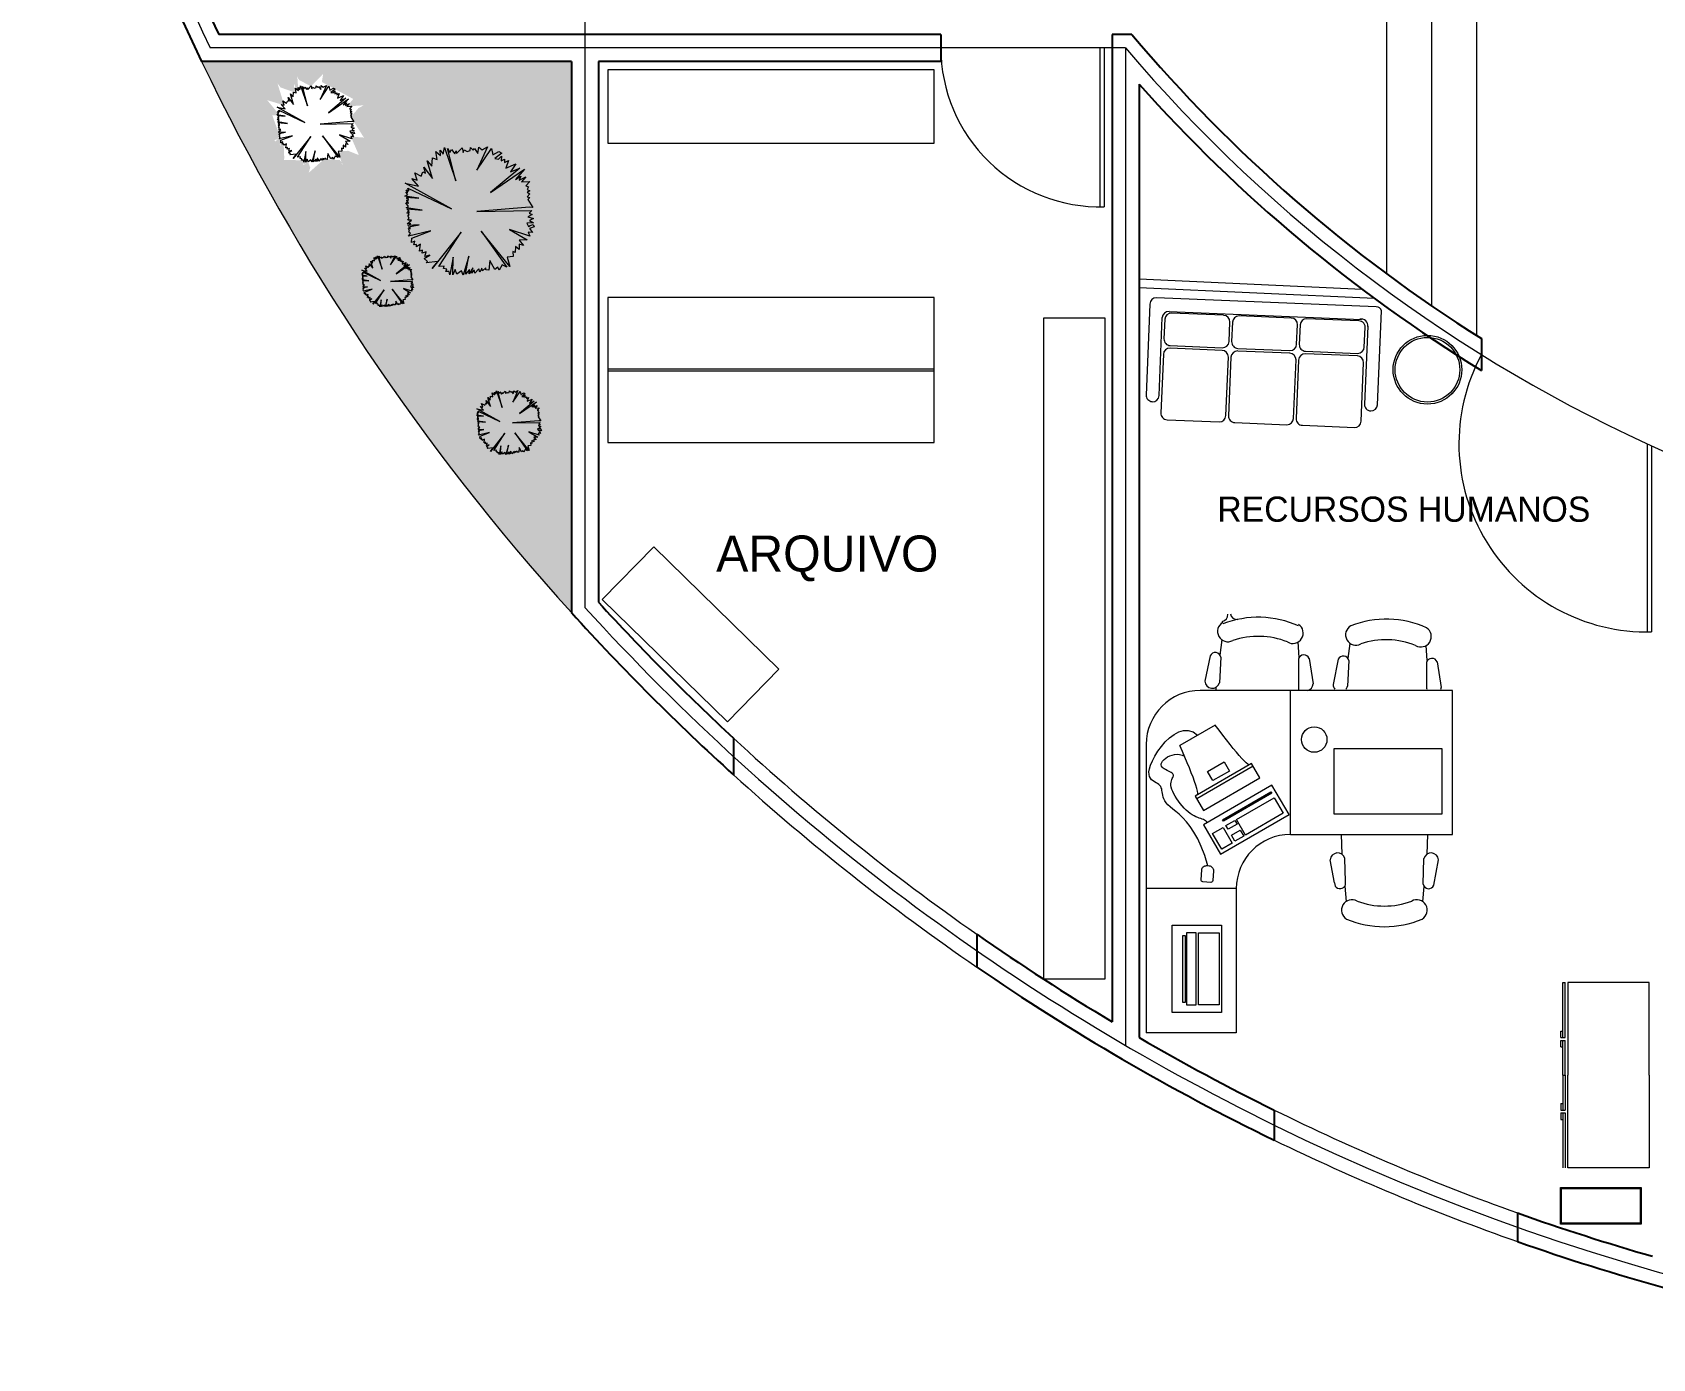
# Model space of a CAD drawing. Header units: millimetres. Extents: x 299 to 587, y 59 to 284.
# Drawn here: x 535.35 to 544.34, y 247.72 to 255.08 of the extents above; entities that cross this region are included whole.
import ezdxf

# ---------------------------------------------------------------- set-up
doc = ezdxf.new("R2010")
doc.units = ezdxf.units.MM
doc.linetypes.add('ACAD_ISO04W100', pattern=[30, 24, -3, 0, -3])
doc.layers.get('0').update_dxf_attribs({"lineweight": 5})
for name, color, linetype, lineweight in [('eje', 8, 'ACAD_ISO04W100', 13), ('escalones', 3, 'Continuous', 15), ('medio muro', 6, 'Continuous', 13), ('muebles', 2, 'Continuous', 13), ('muros', 1, 'Continuous', 25), ('ventanas y canceleria', 4, 'Continuous', 13)]:
    doc.layers.add(name, color=color, linetype=linetype, lineweight=lineweight)

msp = doc.modelspace()

# ---------------------------------------------------------------- hatches: boundary and pattern name
at = {"layer": 'escalones'}
h = msp.add_hatch(dxfattribs=at)
h.set_pattern_fill('AR-SAND', color=256, scale=0.001, angle=-90, style=0)
h.set_pattern_definition([(307.5, (291.323574, 832.354197), (0.0489413237, 0.0016000313), [0, -0.038608, 0, -0.04318, 0, -0.041275]), (277.5, (291.323574, 832.3542), (0.07168251, -0.044952328), [0, -0.020828, 0, -0.034798, 0, -0.013335]), (237.5, (291.323574, 832.38544), (0.0001437185, -0.079099237), [0, -0.0127, 0, -0.04572, 0, -0.05969]), (227.5, (291.323574, 832.38544), (0.022292932, -0.076355645), [0, -0.00635, 0, -0.029972, 0, -0.03429])])
h.paths.add_polyline_path([(538.3401, 254.9239), (536.2877, 254.9239, 0.07232), (538.3401, 251.8639)])
h.paths.add_polyline_path([(537.2401, 253.5796), (537.2395, 253.5787), (537.241, 253.5789)], flags=16)
h.paths.add_polyline_path([(536.9678, 254.3813), (536.8823, 254.306), (536.8906, 254.3338), (536.8754, 254.3748), (536.8697, 254.3749), (536.8604, 254.354), (536.8651, 254.3573), (536.8653, 254.3749), (536.857, 254.375), (536.852, 254.3481), (536.8572, 254.3518), (536.8531, 254.3751), (536.7447, 254.3765), (536.7462, 254.3865), (536.7443, 254.4461), (536.7377, 254.4644), (536.7211, 254.4608), (536.7269, 254.4558), (536.7283, 254.4905), (536.7264, 254.4957), (536.6907, 254.4872), (536.6994, 254.4796), (536.7211, 254.5104), (536.6796, 254.6253), (536.7004, 254.6237), (536.7149, 254.6324), (536.6518, 254.7085), (536.7462, 254.6802), (536.7089, 254.8018), (536.7261, 254.7792), (536.8101, 254.7495), (536.8125, 254.7501), (536.8043, 254.7993), (536.8015, 254.7925), (536.8005, 254.7815), (536.8244, 254.7621), (536.8186, 254.842), (536.8233, 254.8283), (536.8298, 254.8202), (536.8947, 254.7857), (536.9621, 254.8549), (536.955, 254.8096), (537.1292, 254.7153), (537.094, 254.6739), (537.1876, 254.6803), (537.158, 254.6643), (537.1153, 254.6153), (537.1883, 254.5011), (537.1157, 254.5064), (537.1604, 254.4039), (537.1007, 254.4279), (537.0687, 254.4253), (537.0495, 254.4125), (537.0687, 254.3467), (537.0691, 254.356), (537.0551, 254.3757)], flags=16)

# ---------------------------------------------------------------- linework, layer by layer
for p, q in [((538.4151, 259.0564), (538.4151, 251.8928)), ((541.4151, 254.9989), (536.335, 254.9989)), ((541.4151, 254.9989), (541.4151, 249.4615))]:
    msp.add_line(p, q)
for centre, radius, start, end in [((547.8367, 260.4518), 12.7288, 191.15972, 205.36527), ((541.2723, 254.9989), 0.8822, 180, 271.62393), ((547.8367, 260.4518), 8.4244, 220.33605, 246.03657), ((544.3095, 252.8013), 1.0444, 151.69474, 271.37166), ((547.8367, 260.4518), 12.7288, 222.25332, 243.91654), ((547.8367, 260.4518), 12.7288, 243.91654, 298.13997)]:
    msp.add_arc(centre, radius, start, end)
for p, q in [((542.8631, 258.939), (542.8631, 253.7454)), ((543.3631, 258.1088), (543.3631, 253.402)), ((543.1131, 256.6716), (543.1131, 253.567)), ((542.7291, 253.6582), (541.4901, 253.7143)), ((542.7975, 253.6074), (541.4901, 253.6665))]:
    msp.add_line(p, q, dxfattribs=at)
for points in [[(536.9456, 254.7133), (536.9944, 254.7857), (536.9987, 254.7641), (536.9987, 254.7641), (537.0187, 254.7751), (537.0283, 254.7699), (537.0052, 254.752), (537.017, 254.7493), (537.0269, 254.7598), (537.0264, 254.7439), (537.0374, 254.7499), (537.0373, 254.7381), (537.0504, 254.7452), (537.042, 254.7199), (537.0752, 254.7338), (537.0567, 254.707), (537.0881, 254.7195), (536.9909, 254.6391), (537.1034, 254.7167), (537.0738, 254.6825), (537.0913, 254.6933), (537.0856, 254.6798), (537.1083, 254.6907), (537.094, 254.6739), (537.1215, 254.6758), (537.1077, 254.6606), (537.117, 254.6578), (537.1127, 254.6489), (537.1215, 254.6446), (537.1125, 254.6397), (537.1218, 254.6344), (537.113, 254.6244), (537.1217, 254.6226), (537.1153, 254.6153), (537.132, 254.5892), (537.1202, 254.5894), (536.9449, 254.5753), (537.1287, 254.5784), (537.1193, 254.5694), (537.1291, 254.5656), (537.1151, 254.558), (537.1336, 254.5524), (537.1206, 254.5454), (537.1336, 254.5381), (537.1111, 254.5364), (537.1171, 254.5253), (537.1231, 254.5286), (537.1327, 254.5325), (537.1361, 254.5239), (537.1209, 254.5183), (537.1305, 254.5053), (537.1157, 254.5064), (537.1212, 254.4938), (537.0536, 254.5157), (537.1124, 254.4812), (537.0859, 254.4799), (537.1007, 254.4619), (537.0863, 254.4671), (537.0858, 254.4487), (537.0737, 254.4591), (537.0729, 254.4391), (537.0646, 254.4424), (537.0661, 254.4251), (537.0463, 254.4235), (537.0554, 254.392), (536.9592, 254.5103), (537.0448, 254.3902), (537.0292, 254.3974), (537.019, 254.3802), (537.0151, 254.3898), (537.0046, 254.3828), (536.9889, 254.412), (536.9853, 254.3802), (536.9746, 254.3809), (536.9749, 254.3875), (536.9634, 254.3774), (536.9621, 254.3871), (536.9554, 254.3731), (536.952, 254.3843), (536.9386, 254.3705), (536.9357, 254.3807), (536.9274, 254.3697), (536.9319, 254.3877), (536.9193, 254.3679), (536.9209, 254.3818), (536.9071, 254.3665), (536.9184, 254.4272), (536.8995, 254.3637), (536.8944, 254.3779), (536.8784, 254.3667), (536.8728, 254.3818), (536.8652, 254.3647), (536.8659, 254.4235), (536.855, 254.3644), (536.8531, 254.3751), (536.8414, 254.3752), (536.8447, 254.3835), (536.8344, 254.3858), (536.8367, 254.3935), (536.819, 254.3919), (536.8931, 254.5065), (536.7966, 254.3858), (536.815, 254.4087), (536.7768, 254.4045), (536.7806, 254.4092), (536.77, 254.4184), (536.789, 254.4299), (536.7718, 254.4254), (536.7761, 254.441), (536.763, 254.4366), (536.7642, 254.4463), (536.7546, 254.4433), (536.7581, 254.4665), (536.7439, 254.4583), (536.7436, 254.4656), (536.7355, 254.4639), (536.7383, 254.4766), (536.7275, 254.4718), (536.7281, 254.4865), (536.7915, 254.5111), (536.7174, 254.4935), (536.7238, 254.5023), (536.7186, 254.507), (536.7211, 254.5104), (536.7178, 254.5194), (536.7243, 254.5191), (536.7175, 254.524), (536.7533, 254.5305), (536.7148, 254.5289), (536.7249, 254.5359), (536.7136, 254.5341), (536.7273, 254.5463), (536.7153, 254.5468), (536.7201, 254.5536), (536.715, 254.561), (536.7198, 254.5631), (536.716, 254.5642), (536.7201, 254.5675), (536.7124, 254.5708), (536.7214, 254.573), (536.714, 254.5748), (536.7202, 254.5761), (536.7133, 254.584), (536.7635, 254.5797), (536.7102, 254.5877), (536.7176, 254.5917), (536.7082, 254.6042), (536.7187, 254.6035), (536.7113, 254.6064), (536.7169, 254.6089), (536.7109, 254.6121), (536.7181, 254.6155), (536.7107, 254.6184), (536.7178, 254.6201), (536.7104, 254.623), (536.752, 254.6199), (536.7052, 254.6266), (536.7149, 254.6324), (536.7088, 254.6397), (536.7157, 254.6397), (536.7094, 254.6475), (536.7191, 254.6442), (536.7159, 254.6532), (536.8607, 254.5846), (536.706, 254.6699), (536.7514, 254.6601), (536.7292, 254.6853), (536.7462, 254.6802), (536.7387, 254.7047), (536.7593, 254.693), (536.7656, 254.7078), (536.7736, 254.7035), (536.7685, 254.7237), (536.7978, 254.6851), (536.7802, 254.7443), (536.7954, 254.7267), (536.7979, 254.7538), (536.8127, 254.7486), (536.8084, 254.7751), (536.8244, 254.7621), (536.8231, 254.7794), (536.8331, 254.7659), (536.837, 254.7887), (536.8757, 254.6771), (536.847, 254.7851), (536.8549, 254.7722), (536.8606, 254.7816), (536.8717, 254.7678), (536.8764, 254.7775), (536.8777, 254.7683), (536.8963, 254.7874), (536.8992, 254.7718), (536.9032, 254.7812), (536.9133, 254.7758), (536.9228, 254.7782), (536.9235, 254.7885), (536.933, 254.7793), (536.9371, 254.7851), (536.9486, 254.7687), (536.9519, 254.7894), (536.9628, 254.7809), (536.9804, 254.7903)], [(537.8159, 254.3205), (537.8972, 254.4411), (537.9043, 254.4051), (537.9043, 254.4051), (537.9378, 254.4234), (537.9537, 254.4148), (537.9152, 254.3849), (537.9349, 254.3804), (537.9514, 254.398), (537.9505, 254.3715), (537.9689, 254.3815), (537.9687, 254.3619), (537.9905, 254.3736), (537.9765, 254.3314), (538.0318, 254.3546), (538.001, 254.31), (538.0534, 254.3307), (537.8913, 254.1967), (538.0788, 254.3261), (538.0295, 254.2691), (538.0588, 254.2871), (538.0493, 254.2646), (538.087, 254.2828), (538.0632, 254.2548), (538.1091, 254.258), (538.0861, 254.2325), (538.1015, 254.2279), (538.0943, 254.2132), (538.109, 254.206), (538.094, 254.1978), (538.1096, 254.189), (538.0948, 254.1723), (538.1094, 254.1693), (538.0987, 254.1571), (538.1264, 254.1136), (538.1069, 254.1139), (537.8147, 254.0904), (538.1211, 254.0956), (538.1054, 254.0806), (538.1217, 254.0743), (538.0983, 254.0616), (538.1292, 254.0524), (538.1075, 254.0406), (538.1292, 254.0285), (538.0918, 254.0256), (538.1017, 254.0072), (538.1118, 254.0126), (538.1277, 254.0191), (538.1333, 254.0048), (538.1081, 253.9955), (538.1241, 253.9738), (538.0993, 253.9756), (538.1085, 253.9546), (537.9958, 253.9912), (538.0938, 253.9337), (538.0496, 253.9315), (538.0744, 253.9015), (538.0503, 253.9102), (538.0496, 253.8795), (538.0294, 253.8967), (538.0279, 253.8635), (538.0141, 253.869), (538.0168, 253.8401), (537.9836, 253.8374), (537.9989, 253.785), (537.8385, 253.9821), (537.9811, 253.7819), (537.9552, 253.7939), (537.9382, 253.7653), (537.9318, 253.7813), (537.9143, 253.7696), (537.888, 253.8183), (537.882, 253.7652), (537.8641, 253.7664), (537.8646, 253.7775), (537.8456, 253.7607), (537.8433, 253.7768), (537.8322, 253.7535), (537.8265, 253.772), (537.8042, 253.7492), (537.7994, 253.7661), (537.7855, 253.7478), (537.7931, 253.7778), (537.772, 253.7448), (537.7747, 253.7679), (537.7516, 253.7425), (537.7705, 253.8436), (537.739, 253.7378), (537.7306, 253.7614), (537.7039, 253.7427), (537.6946, 253.768), (537.6819, 253.7395), (537.683, 253.8375), (537.6649, 253.739), (537.6617, 253.7568), (537.6422, 253.757), (537.6477, 253.7708), (537.6305, 253.7745), (537.6344, 253.7874), (537.6049, 253.7847), (537.7284, 253.9758), (537.5676, 253.7746), (537.5982, 253.8128), (537.5345, 253.8057), (537.5409, 253.8137), (537.5232, 253.829), (537.5549, 253.8481), (537.5261, 253.8406), (537.5333, 253.8666), (537.5116, 253.8593), (537.5135, 253.8755), (537.4976, 253.8704), (537.5033, 253.9091), (537.4797, 253.8954), (537.4793, 253.9076), (537.4657, 253.9048), (537.4703, 253.9259), (537.4524, 253.918), (537.4534, 253.9425), (537.559, 253.9835), (537.4355, 253.9542), (537.4462, 253.9689), (537.4376, 253.9766), (537.4416, 253.9824), (537.4363, 253.9972), (537.4471, 253.9969), (537.4357, 254.0049), (537.4954, 254.0158), (537.4312, 254.0132), (537.448, 254.0249), (537.4292, 254.0218), (537.4519, 254.0421), (537.432, 254.0429), (537.44, 254.0543), (537.4316, 254.0667), (537.4395, 254.0701), (537.4332, 254.072), (537.44, 254.0774), (537.4272, 254.083), (537.4422, 254.0866), (537.4298, 254.0897), (537.4402, 254.0918), (537.4286, 254.105), (537.5124, 254.0978), (537.4236, 254.1112), (537.4359, 254.1178), (537.4202, 254.1387), (537.4377, 254.1375), (537.4254, 254.1423), (537.4347, 254.1465), (537.4247, 254.1518), (537.4368, 254.1574), (537.4244, 254.1622), (537.4362, 254.1651), (537.4238, 254.1699), (537.4931, 254.1647), (537.4152, 254.176), (537.4313, 254.1855), (537.4211, 254.1978), (537.4327, 254.1978), (537.4221, 254.2108), (537.4384, 254.2053), (537.433, 254.2202), (537.6743, 254.106), (537.4166, 254.2482), (537.4921, 254.2317), (537.4552, 254.2738), (537.4836, 254.2652), (537.471, 254.3062), (537.5054, 254.2866), (537.5159, 254.3113), (537.5292, 254.3042), (537.5207, 254.3377), (537.5696, 254.2735), (537.5402, 254.3721), (537.5655, 254.3428), (537.5697, 254.388), (537.5944, 254.3793), (537.5871, 254.4234), (537.6138, 254.4018), (537.6117, 254.4307), (537.6284, 254.4081), (537.6349, 254.4462), (537.6993, 254.2601), (537.6516, 254.4402), (537.6647, 254.4187), (537.6742, 254.4344), (537.6927, 254.4113), (537.7005, 254.4275), (537.7027, 254.4122), (537.7336, 254.4439), (537.7386, 254.418), (537.7452, 254.4336), (537.762, 254.4246), (537.7778, 254.4287), (537.7791, 254.4459), (537.7949, 254.4304), (537.8017, 254.4401), (537.8209, 254.4129), (537.8263, 254.4473), (537.8445, 254.4331), (537.8738, 254.4488)], [(537.3364, 253.7942), (537.369, 253.8424), (537.3718, 253.828), (537.3718, 253.828), (537.3852, 253.8354), (537.3915, 253.8319), (537.3761, 253.82), (537.384, 253.8182), (537.3906, 253.8252), (537.3903, 253.8146), (537.3976, 253.8186), (537.3976, 253.8108), (537.4063, 253.8154), (537.4007, 253.7986), (537.4228, 253.8078), (537.4105, 253.79), (537.4315, 253.7983), (537.3666, 253.7447), (537.4416, 253.7964), (537.4219, 253.7737), (537.4336, 253.7808), (537.4298, 253.7719), (537.4449, 253.7791), (537.4354, 253.7679), (537.4537, 253.7692), (537.4445, 253.759), (537.4507, 253.7572), (537.4478, 253.7513), (537.4537, 253.7484), (537.4477, 253.7451), (537.4539, 253.7416), (537.448, 253.7349), (537.4538, 253.7337), (537.4495, 253.7288), (537.4607, 253.7115), (537.4528, 253.7116), (537.3359, 253.7022), (537.4585, 253.7042), (537.4522, 253.6982), (537.4588, 253.6957), (537.4494, 253.6907), (537.4618, 253.6869), (537.4531, 253.6822), (537.4617, 253.6774), (537.4468, 253.6763), (537.4508, 253.6689), (537.4548, 253.671), (537.4612, 253.6736), (537.4634, 253.6679), (537.4533, 253.6642), (537.4597, 253.6555), (537.4498, 253.6562), (537.4535, 253.6478), (537.4084, 253.6625), (537.4476, 253.6395), (537.4299, 253.6386), (537.4398, 253.6266), (537.4302, 253.6301), (537.4299, 253.6178), (537.4219, 253.6247), (537.4213, 253.6114), (537.4157, 253.6136), (537.4168, 253.602), (537.4035, 253.601), (537.4096, 253.58), (537.3455, 253.6588), (537.4025, 253.5788), (537.3922, 253.5836), (537.3854, 253.5721), (537.3828, 253.5785), (537.3758, 253.5739), (537.3653, 253.5933), (537.3629, 253.5721), (537.3557, 253.5726), (537.3559, 253.577), (537.3483, 253.5703), (537.3474, 253.5767), (537.3429, 253.5674), (537.3407, 253.5748), (537.3318, 253.5657), (537.3298, 253.5724), (537.3243, 253.5651), (537.3273, 253.5771), (537.3189, 253.5639), (537.3199, 253.5732), (537.3107, 253.563), (537.3183, 253.6034), (537.3057, 253.5611), (537.3023, 253.5706), (537.2916, 253.5631), (537.2879, 253.5732), (537.2828, 253.5618), (537.2833, 253.601), (537.276, 253.5616), (537.2748, 253.5687), (537.2669, 253.5688), (537.2691, 253.5743), (537.2623, 253.5758), (537.2638, 253.581), (537.252, 253.5799), (537.3014, 253.6563), (537.2371, 253.5758), (537.2494, 253.5911), (537.2239, 253.5883), (537.2264, 253.5915), (537.2194, 253.5976), (537.232, 253.6052), (537.2205, 253.6022), (537.2234, 253.6127), (537.2147, 253.6097), (537.2155, 253.6162), (537.2091, 253.6142), (537.2114, 253.6296), (537.2019, 253.6242), (537.2018, 253.6291), (537.1964, 253.6279), (537.1982, 253.6364), (537.191, 253.6332), (537.1914, 253.643), (537.2337, 253.6594), (537.1843, 253.6477), (537.1886, 253.6535), (537.1851, 253.6567), (537.1867, 253.6589), (537.1846, 253.6649), (537.1889, 253.6647), (537.1843, 253.668), (537.2082, 253.6723), (537.1826, 253.6713), (537.1893, 253.6759), (537.1817, 253.6747), (537.1909, 253.6828), (537.1829, 253.6832), (537.1861, 253.6877), (537.1827, 253.6927), (537.1859, 253.694), (537.1833, 253.6948), (537.1861, 253.697), (537.181, 253.6992), (537.1869, 253.7006), (537.182, 253.7019), (537.1862, 253.7027), (537.1815, 253.708), (537.215, 253.7051), (537.1795, 253.7105), (537.1844, 253.7131), (537.1782, 253.7215), (537.1852, 253.721), (537.1802, 253.7229), (537.1839, 253.7246), (537.18, 253.7267), (537.1848, 253.729), (537.1798, 253.7309), (537.1845, 253.732), (537.1796, 253.734), (537.2073, 253.7319), (537.1762, 253.7364), (537.1826, 253.7402), (537.1785, 253.7451), (537.1831, 253.7451), (537.1789, 253.7503), (537.1854, 253.7481), (537.1833, 253.7541), (537.2798, 253.7084), (537.1767, 253.7653), (537.2069, 253.7587), (537.1921, 253.7755), (537.2035, 253.7721), (537.1985, 253.7885), (537.2122, 253.7806), (537.2164, 253.7905), (537.2218, 253.7877), (537.2183, 253.8011), (537.2379, 253.7754), (537.2262, 253.8148), (537.2363, 253.8031), (537.238, 253.8212), (537.2479, 253.8177), (537.2449, 253.8354), (537.2556, 253.8267), (537.2548, 253.8383), (537.2614, 253.8292), (537.264, 253.8445), (537.2898, 253.77), (537.2707, 253.8421), (537.276, 253.8335), (537.2798, 253.8397), (537.2872, 253.8305), (537.2903, 253.837), (537.2912, 253.8309), (537.3035, 253.8436), (537.3055, 253.8332), (537.3082, 253.8394), (537.3149, 253.8359), (537.3212, 253.8375), (537.3217, 253.8444), (537.328, 253.8382), (537.3308, 253.842), (537.3384, 253.8311), (537.3406, 253.8449), (537.3479, 253.8392), (537.3596, 253.8455)], [(538.0142, 253.0321), (538.0549, 253.0924), (538.0585, 253.0744), (538.0585, 253.0744), (538.0752, 253.0835), (538.0831, 253.0792), (538.0639, 253.0643), (538.0737, 253.062), (538.082, 253.0708), (538.0816, 253.0576), (538.0908, 253.0626), (538.0906, 253.0528), (538.1015, 253.0586), (538.0945, 253.0375), (538.1222, 253.0491), (538.1068, 253.0268), (538.133, 253.0372), (538.052, 252.9702), (538.1457, 253.0349), (538.1211, 253.0064), (538.1357, 253.0154), (538.1309, 253.0041), (538.1498, 253.0133), (538.1379, 252.9993), (538.1609, 253.0008), (538.1493, 252.9881), (538.1571, 252.9858), (538.1535, 252.9784), (538.1608, 252.9748), (538.1533, 252.9708), (538.1611, 252.9663), (538.1537, 252.958), (538.161, 252.9565), (538.1556, 252.9504), (538.1695, 252.9286), (538.1597, 252.9288), (538.0136, 252.917), (538.1668, 252.9196), (538.159, 252.9121), (538.1672, 252.909), (538.1555, 252.9026), (538.1709, 252.898), (538.16, 252.8921), (538.1709, 252.8861), (538.1522, 252.8846), (538.1572, 252.8754), (538.1622, 252.8781), (538.1702, 252.8814), (538.173, 252.8742), (538.1603, 252.8696), (538.1683, 252.8587), (538.156, 252.8596), (538.1606, 252.8491), (538.1042, 252.8674), (538.1532, 252.8387), (538.1311, 252.8376), (538.1435, 252.8226), (538.1315, 252.8269), (538.1311, 252.8116), (538.121, 252.8202), (538.1203, 252.8036), (538.1134, 252.8063), (538.1147, 252.7919), (538.0981, 252.7905), (538.1058, 252.7643), (538.0256, 252.8629), (538.0969, 252.7628), (538.0839, 252.7688), (538.0754, 252.7545), (538.0722, 252.7625), (538.0634, 252.7566), (538.0503, 252.781), (538.0473, 252.7544), (538.0384, 252.755), (538.0386, 252.7606), (538.0291, 252.7522), (538.028, 252.7602), (538.0224, 252.7486), (538.0195, 252.7579), (538.0084, 252.7464), (538.006, 252.7549), (537.9991, 252.7457), (538.0028, 252.7607), (537.9923, 252.7442), (537.9936, 252.7558), (537.9821, 252.7431), (537.9916, 252.7936), (537.9758, 252.7407), (537.9716, 252.7525), (537.9583, 252.7432), (537.9536, 252.7558), (537.9472, 252.7416), (537.9478, 252.7906), (537.9387, 252.7413), (537.9372, 252.7502), (537.9274, 252.7503), (537.9301, 252.7572), (537.9216, 252.7591), (537.9235, 252.7655), (537.9088, 252.7642), (537.9705, 252.8597), (537.8901, 252.7591), (537.9054, 252.7783), (537.8735, 252.7747), (537.8768, 252.7787), (537.8679, 252.7863), (537.8838, 252.7959), (537.8694, 252.7921), (537.873, 252.8052), (537.8621, 252.8015), (537.8631, 252.8096), (537.8551, 252.8071), (537.858, 252.8264), (537.8461, 252.8195), (537.8459, 252.8256), (537.8392, 252.8242), (537.8415, 252.8348), (537.8325, 252.8308), (537.833, 252.8431), (537.8858, 252.8636), (537.8241, 252.8489), (537.8294, 252.8563), (537.8251, 252.8601), (537.8271, 252.863), (537.8244, 252.8704), (537.8299, 252.8703), (537.8241, 252.8743), (537.854, 252.8797), (537.8219, 252.8784), (537.8303, 252.8843), (537.8209, 252.8827), (537.8323, 252.8929), (537.8223, 252.8933), (537.8263, 252.899), (537.8221, 252.9052), (537.8261, 252.9069), (537.8229, 252.9078), (537.8263, 252.9105), (537.8199, 252.9133), (537.8274, 252.9151), (537.8212, 252.9167), (537.8264, 252.9177), (537.8206, 252.9243), (537.8625, 252.9207), (537.8181, 252.9274), (537.8243, 252.9308), (537.8164, 252.9412), (537.8252, 252.9406), (537.819, 252.943), (537.8236, 252.9451), (537.8187, 252.9477), (537.8247, 252.9505), (537.8185, 252.953), (537.8244, 252.9544), (537.8182, 252.9568), (537.8529, 252.9542), (537.8139, 252.9598), (537.822, 252.9646), (537.8169, 252.9707), (537.8226, 252.9707), (537.8174, 252.9772), (537.8255, 252.9745), (537.8228, 252.9819), (537.9435, 252.9248), (537.8146, 252.9959), (537.8524, 252.9877), (537.8339, 253.0087), (537.8481, 253.0045), (537.8418, 253.0249), (537.859, 253.0151), (537.8642, 253.0275), (537.8709, 253.0239), (537.8666, 253.0407), (537.8911, 253.0086), (537.8764, 253.0579), (537.8891, 253.0432), (537.8912, 253.0658), (537.9035, 253.0615), (537.8999, 253.0835), (537.9132, 253.0727), (537.9122, 253.0872), (537.9205, 253.0759), (537.9237, 253.0949), (537.9559, 253.0019), (537.9321, 253.0919), (537.9387, 253.0812), (537.9434, 253.089), (537.9527, 253.0775), (537.9565, 253.0856), (537.9577, 253.0779), (537.9731, 253.0938), (537.9756, 253.0808), (537.9789, 253.0886), (537.9873, 253.0842), (537.9952, 253.0862), (537.9958, 253.0948), (538.0038, 253.087), (538.0072, 253.0919), (538.0168, 253.0783), (538.0195, 253.0955), (538.0285, 253.0884), (538.0432, 253.0962)]]:
    msp.add_lwpolyline(points, close=True, dxfattribs=at)
at = {"layer": 'medio muro'}
msp.add_arc((547.8367, 260.4518), 12.8038, 205.57777, 222.12347, dxfattribs=at)
at = {"layer": 'muebles', "linetype": 'ByBlock'}
for p, q in [((541.5497, 253.577), (541.5287, 253.0717)), ((542.8067, 253.5609), (541.5873, 253.6116)), ((541.6009, 253.0687), (541.6189, 253.5018)), ((541.633, 253.4923), (541.6285, 253.384)), ((541.6565, 253.5364), (542.7249, 253.492)), ((541.9593, 253.5149), (541.6706, 253.5269)), ((541.9894, 253.369), (541.9939, 253.4773)), ((542.0083, 253.4767), (542.0038, 253.3684)), ((542.3347, 253.4992), (542.0459, 253.5113)), ((542.7101, 253.4836), (542.4213, 253.4956)), ((542.8136, 253.0183), (542.8353, 253.5385)), ((542.3648, 253.3534), (542.3693, 253.4617)), ((542.3837, 253.4611), (542.3792, 253.3528)), ((542.7401, 253.3378), (542.7447, 253.446)), ((542.7595, 253.4544), (542.7414, 253.0213)), ((541.6249, 253.2974), (541.6113, 252.9725)), ((541.9512, 253.32), (541.6625, 253.332)), ((541.6631, 253.3464), (541.9518, 253.3344)), ((542.3266, 253.3043), (542.0378, 253.3163)), ((542.0384, 253.3308), (542.3272, 253.3188)), ((542.702, 253.2887), (542.4132, 253.3007)), ((542.4138, 253.3152), (542.7026, 253.3032)), ((541.9723, 252.9575), (541.9858, 253.2824)), ((542.0002, 253.2818), (541.9867, 252.9569)), ((542.3477, 252.9419), (542.3612, 253.2667)), ((542.3756, 253.2661), (542.3621, 252.9413)), ((542.723, 252.9263), (542.7365, 253.2511)), ((541.5633, 253.0356), (541.5633, 253.0356)), ((541.6459, 252.9349), (541.9347, 252.9229)), ((542.776, 252.9837), (542.776, 252.9837)), ((542.0213, 252.9193), (542.3101, 252.9073)), ((542.3967, 252.9037), (542.6854, 252.8917)), ((538.7964, 252.2288), (538.5113, 251.9373)), ((539.4909, 251.5495), (538.7964, 252.2288)), ((538.5113, 251.9373), (539.2058, 251.258)), ((541.9405, 251.6271), (541.9509, 251.7124)), ((542.3793, 251.6153), (542.3735, 251.701)), ((542.6513, 251.6096), (542.6615, 251.6933)), ((543.0898, 251.5978), (543.0841, 251.6819)), ((541.8854, 251.624), (541.8559, 251.4839)), ((541.9442, 251.6173), (541.9362, 251.4744)), ((542.3751, 251.6057), (542.3755, 251.4322)), ((542.4341, 251.6092), (542.456, 251.4678)), ((542.596, 251.6049), (542.5665, 251.4648)), ((542.6548, 251.5982), (542.6468, 251.4553)), ((543.0857, 251.5866), (543.086, 251.4435)), ((543.1447, 251.5901), (543.1667, 251.4487)), ((539.2058, 251.258), (539.4909, 251.5495)), ((543.229, 251.4322), (541.8298, 251.4322)), ((541.9177, 251.4322), (541.9184, 251.4469)), ((542.3298, 250.6322), (542.3298, 251.4322)), ((543.229, 250.6322), (543.229, 251.4322)), ((541.9132, 251.2398), (541.7172, 251.1266)), ((541.5298, 251.1322), (541.5298, 249.5322)), ((542.1148, 251.0261), (541.8014, 250.8452)), ((542.1237, 251.0108), (541.8103, 250.8298)), ((542.3298, 250.6322), (543.229, 250.6322)), ((542.6123, 250.6322), (542.6149, 250.5231)), ((543.0907, 250.6322), (543.0881, 250.5231)), ((542.5748, 250.3633), (542.5513, 250.4916)), ((542.6355, 250.3708), (542.6318, 250.499)), ((543.0671, 250.3559), (543.0712, 250.499)), ((543.126, 250.3508), (543.1517, 250.4916)), ((542.0298, 250.3322), (541.5298, 250.3322)), ((542.0298, 250.3322), (542.0298, 249.5322)), ((542.632, 250.3462), (542.6402, 250.2607)), ((543.0708, 250.3446), (543.0628, 250.2607)), ((543.8428, 249.5053), (543.8428, 249.811)), ((543.8428, 249.811), (543.8541, 249.811)), ((543.8541, 249.5053), (543.8541, 249.811)), ((543.8702, 249.811), (543.8702, 249.296)), ((544.3208, 249.811), (543.8702, 249.811)), ((544.3208, 249.296), (544.3208, 249.811)), ((542.0298, 249.5322), (541.5298, 249.5322)), ((543.8316, 249.5053), (543.8316, 249.5415)), ((543.8316, 249.5415), (543.8428, 249.5415)), ((543.8428, 249.5053), (543.8428, 249.5415)), ((543.8316, 249.5053), (543.8428, 249.5053)), ((543.8316, 249.453), (543.8316, 249.4891)), ((543.8316, 249.4891), (543.8428, 249.4891)), ((543.8316, 249.453), (543.8428, 249.453)), ((543.8428, 249.5053), (543.8541, 249.5053)), ((543.8428, 249.453), (543.8428, 249.4891)), ((543.8428, 249.296), (543.8428, 249.4891)), ((543.8428, 249.4891), (543.8541, 249.4891)), ((543.8541, 249.296), (543.8541, 249.4891)), ((543.8428, 249.296), (543.8541, 249.296)), ((543.8428, 249.296), (543.8428, 249.1029)), ((543.8428, 249.296), (543.8541, 249.296)), ((543.8541, 249.296), (543.8541, 249.1029)), ((543.8702, 248.7811), (543.8702, 249.296)), ((544.3208, 249.296), (544.3208, 248.7811)), ((543.8316, 249.1391), (543.8428, 249.1391)), ((543.8316, 249.1391), (543.8316, 249.1029)), ((543.8316, 249.1029), (543.8428, 249.1029)), ((543.8316, 249.0868), (543.8428, 249.0868)), ((543.8316, 249.0868), (543.8316, 249.0506)), ((543.8428, 249.1391), (543.8428, 249.1029)), ((543.8428, 249.1029), (543.8541, 249.1029)), ((543.8428, 249.0868), (543.8428, 249.0506)), ((543.8428, 249.0868), (543.8541, 249.0868)), ((543.8428, 249.0868), (543.8428, 248.7811)), ((543.8541, 249.0868), (543.8541, 248.7811)), ((543.8316, 249.0506), (543.8428, 249.0506)), ((544.3208, 248.7811), (543.8702, 248.7811))]:
    msp.add_line(p, q, dxfattribs=at)
for points in [[(538.5412, 254.8774), (538.5412, 254.4697), (540.3538, 254.4697), (540.3538, 254.8774)], [(538.5412, 253.6134), (538.5412, 253.2056), (540.3538, 253.2056), (540.3538, 253.6134)], [(541.3009, 253.5013), (541.3009, 249.8291), (540.9608, 249.8291), (540.9608, 253.5013)], [(538.5412, 253.2158), (538.5412, 252.8081), (540.3538, 252.8081), (540.3538, 253.2158)], [(543.1696, 251.1089), (543.1696, 250.7453), (542.5734, 250.7453), (542.5734, 251.1089)], [(541.9619, 251.0353), (541.9912, 250.9846), (541.8992, 250.9315), (541.8699, 250.9822)], [(542.3226, 250.7425), (542.2279, 250.9064), (541.8469, 250.6864), (541.9416, 250.5225)], [(542.2213, 250.8691), (542.2261, 250.8609), (541.9583, 250.7063), (541.9536, 250.7145)], [(542.0813, 250.6295), (542.0316, 250.7156), (542.2404, 250.8361), (542.2901, 250.7501)], [(542.0222, 250.7101), (542.0337, 250.6901), (541.9842, 250.6615), (541.9726, 250.6815)], [(541.9487, 250.5514), (541.8983, 250.6386), (541.9561, 250.672), (542.0065, 250.5848)], [(542.0516, 250.6564), (542.0707, 250.6234), (542.0223, 250.5955), (542.0033, 250.6285)], [(541.9469, 250.1293), (541.9469, 249.6446), (541.6741, 249.6446), (541.6741, 250.1293)], [(541.7453, 250.0711), (541.7453, 249.6989), (541.7326, 249.6989), (541.7326, 250.0711)], [(541.8055, 250.0889), (541.8055, 249.685), (541.755, 249.685), (541.755, 250.0889)], [(541.9342, 250.0874), (541.9342, 249.6862), (541.8198, 249.6862), (541.8198, 250.0874)]]:
    msp.add_lwpolyline(points, close=True, dxfattribs=at)
for points in [[(542.1008, 251.018), (542.0933, 251.0222), (542.084, 251.0298), (542.0729, 251.0404), (542.0601, 251.0539), (542.0459, 251.0701), (542.0303, 251.0887), (542.0133, 251.1095), (541.9952, 251.1324), (541.976, 251.157), (541.9559, 251.1833), (541.9349, 251.2109), (541.9132, 251.2398)], [(541.872, 250.4589), (541.8545, 250.5162), (541.8355, 250.566), (541.8155, 250.609), (541.7948, 250.6457), (541.7738, 250.677), (541.7529, 250.7033), (541.7324, 250.7256), (541.7127, 250.7443), (541.6943, 250.7601), (541.6775, 250.7738), (541.6627, 250.786), (541.6503, 250.7974), (541.6405, 250.8084), (541.633, 250.8193), (541.6276, 250.8299), (541.6237, 250.8402), (541.6212, 250.8501), (541.6194, 250.8595), (541.6182, 250.8686), (541.6171, 250.877), (541.6157, 250.885), (541.6137, 250.8922), (541.6107, 250.8988), (541.6062, 250.9047), (541.6002, 250.9099), (541.5928, 250.9146), (541.5846, 250.9193), (541.5761, 250.9243), (541.5678, 250.93), (541.5601, 250.9366), (541.5535, 250.9446), (541.5485, 250.9544), (541.5456, 250.9662), (541.5453, 250.9805), (541.548, 250.9976), (541.5542, 251.0179), (541.5642, 251.0415), (541.5779, 251.0673), (541.5946, 251.0942), (541.6141, 251.121), (541.6359, 251.1464), (541.6594, 251.1692), (541.6844, 251.1882), (541.7104, 251.2022), (541.7369, 251.2099), (541.7634, 251.2101), (541.7897, 251.2016), (541.8152, 251.1832)], [(541.8683, 250.6988), (541.8645, 250.7041), (541.8598, 250.7083), (541.8542, 250.7119), (541.8478, 250.715), (541.8407, 250.7178), (541.8329, 250.7205), (541.8245, 250.7235), (541.8155, 250.7268), (541.8059, 250.7308), (541.7959, 250.7357), (541.7854, 250.7417), (541.7746, 250.749), (541.7634, 250.7578), (541.7522, 250.7679), (541.7409, 250.7792), (541.7298, 250.7913), (541.7191, 250.8042), (541.7089, 250.8174), (541.6995, 250.831), (541.6909, 250.8445), (541.6834, 250.8578), (541.6771, 250.8707), (541.6722, 250.883), (541.6689, 250.8944), (541.6672, 250.9047), (541.667, 250.9141), (541.6679, 250.9225), (541.6697, 250.9301), (541.672, 250.9369), (541.6745, 250.943), (541.677, 250.9485), (541.6791, 250.9535), (541.6805, 250.9581), (541.6809, 250.9623), (541.6801, 250.9662), (541.6777, 250.9699), (541.6735, 250.9736), (541.6679, 250.9771), (541.6611, 250.9807), (541.6536, 250.9844), (541.6457, 250.9882), (541.6378, 250.9923), (541.6304, 250.9966), (541.6238, 251.0014), (541.6183, 251.0065), (541.6144, 251.0121), (541.6125, 251.0183), (541.6128, 251.0251), (541.6158, 251.0325), (541.6211, 251.0403), (541.6286, 251.0482), (541.6379, 251.0557), (541.6487, 251.0627), (541.6607, 251.0687), (541.6737, 251.0735), (541.6873, 251.0767), (541.7013, 251.078), (541.7153, 251.077), (541.7291, 251.0736), (541.7423, 251.0672)], [(541.8153, 250.8532), (541.8154, 250.8618), (541.8136, 250.8737), (541.81, 250.8886), (541.8047, 250.9064), (541.7978, 250.9268), (541.7895, 250.9497), (541.7799, 250.9748), (541.7692, 251.0019), (541.7574, 251.0309), (541.7448, 251.0614), (541.7313, 251.0934), (541.7172, 251.1266)], [(542.1611, 250.946), (542.1148, 251.0261)], [(541.8014, 250.8452), (541.8477, 250.765), (542.1611, 250.946)]]:
    msp.add_lwpolyline(points, dxfattribs=at)
msp.add_lwpolyline([(541.9026, 250.4311), (541.8987, 250.3762, -0.414214), (541.8878, 250.3667), (541.8434, 250.3699, -0.414214), (541.8339, 250.3808), (541.8378, 250.4357, -0.414214), (541.8652, 250.4594), (541.8789, 250.4584, -0.414214)], format="xyb", close=True, dxfattribs=at)
at = {"layer": 'muebles'}
for points in [[(544.276, 248.6725), (544.276, 248.4699), (543.8294, 248.4699), (543.8294, 248.6725)], [(544.271, 248.6675), (544.271, 248.4749), (543.8344, 248.4749), (543.8344, 248.6675)]]:
    msp.add_lwpolyline(points, close=True, dxfattribs=at)
for radius in [0.1906, 0.1794]:
    msp.add_circle((543.0908, 253.2124), radius, dxfattribs=at)
at = {"layer": 'muebles', "linetype": 'ByBlock'}
msp.add_circle((542.4623, 251.1594), 0.0707, dxfattribs=at)
for centre, radius, start, end in [((541.5854, 253.5755), 0.0361, 87.61903, 177.61903), ((541.655, 253.5003), 0.0361, 87.61903, 177.61903), ((541.6691, 253.4908), 0.0361, 87.61903, 177.61903), ((541.9578, 253.4782), 0.0361, 357.61903, 87.61903), ((542.0444, 253.4746), 0.0361, 87.61903, 177.61903), ((542.3332, 253.4632), 0.0361, 357.61903, 87.61903), ((542.4198, 253.4596), 0.0361, 87.61903, 177.61903), ((542.709, 253.4475), 0.0361, 348.71922, 88.30886), ((542.7236, 253.4573), 0.0361, 351.47541, 103.68717), ((542.809, 253.5345), 0.0265, 8.66995, 95.09559), ((541.6646, 253.3825), 0.0361, 177.61903, 267.61903), ((541.661, 253.2959), 0.0361, 87.61903, 177.61903), ((541.9497, 253.2839), 0.0361, 357.61903, 87.61903), ((541.9533, 253.3705), 0.0361, 267.61903, 357.61903), ((542.0363, 253.2803), 0.0361, 87.61903, 177.61903), ((542.0399, 253.3669), 0.0361, 177.61903, 267.61903), ((542.3251, 253.2682), 0.0361, 357.61903, 87.61903), ((542.3287, 253.3549), 0.0361, 267.61903, 357.61903), ((542.4117, 253.2646), 0.0361, 87.61903, 177.61903), ((542.4153, 253.3513), 0.0361, 177.61903, 267.61903), ((542.7041, 253.3393), 0.0361, 267.61903, 357.61903), ((542.7005, 253.2526), 0.0361, 357.61903, 87.61903), ((541.5648, 253.0717), 0.0361, 177.61903, 267.61903), ((541.5648, 253.0702), 0.0361, 267.61903, 357.61903), ((541.6474, 252.971), 0.0361, 177.61903, 267.61903), ((541.9362, 252.959), 0.0361, 267.61903, 357.61903), ((542.0228, 252.9554), 0.0361, 177.61903, 267.61903), ((542.3116, 252.9434), 0.0361, 267.61903, 357.61903), ((542.3982, 252.9398), 0.0361, 177.61903, 267.61903), ((542.7775, 253.0198), 0.0361, 177.61903, 267.61903), ((542.7775, 253.0198), 0.0361, 267.61903, 357.61903), ((542.6869, 252.9278), 0.0361, 267.61903, 357.61903), ((541.947, 251.8508), 0.0361, 277.18303, 7.18303), ((542.033, 251.8616), 0.0361, 187.18303, 277.18303), ((541.9834, 251.76), 0.0577, 119.72563, 298.14311), ((542.152, 251.2947), 0.5436, 65.72166, 111.19953), ((542.3436, 251.7503), 0.0577, 238.77808, 57.19557), ((542.694, 251.7409), 0.0577, 119.72563, 298.14311), ((542.862, 251.2842), 0.5436, 65.72166, 111.19953), ((543.0542, 251.7312), 0.0577, 238.77808, 57.19557), ((542.1511, 251.295), 0.4374, 68.17401, 108.74719), ((542.8617, 251.2759), 0.4374, 68.17401, 108.74719), ((541.9137, 251.6115), 0.031, 10.74328, 156.23712), ((542.4052, 251.5983), 0.031, 20.68408, 166.17791), ((542.6244, 251.5924), 0.031, 10.74328, 156.23712), ((543.1158, 251.5792), 0.031, 20.68408, 166.17791), ((541.8298, 251.1322), 0.3, 90, 180), ((541.8968, 251.4853), 0.0409, 181.97381, 344.45379), ((542.4153, 251.4714), 0.0409, 286.71014, 354.94738), ((542.6074, 251.4662), 0.0409, 181.97381, 220.91202), ((542.6074, 251.4662), 0.0409, 319.08798, 344.45379), ((543.1259, 251.4523), 0.0409, 192.4674, 198.30514), ((543.1259, 251.4523), 0.0409, 341.69486, 354.94738), ((542.3298, 250.3322), 0.3, 90, 180), ((542.5921, 250.4891), 0.0409, 14.00681, 176.48678), ((543.1109, 250.4891), 0.0409, 3.51322, 165.99319), ((542.6057, 250.3625), 0.031, 178.46926, 15.58994), ((543.0973, 250.3625), 0.031, 192.28269, 337.77652), ((542.6713, 250.2121), 0.0577, 60.31748, 238.73497), ((542.8515, 250.6725), 0.4374, 249.71341, 290.28659), ((543.0317, 250.2121), 0.0577, 301.26503, 119.68252), ((542.8515, 250.6642), 0.5436, 247.26107, 292.73893)]:
    msp.add_arc(centre, radius, start, end, dxfattribs=at)
at = {"layer": 'muros'}
for p, q in [((540.3901, 255.0739), (536.3826, 255.0739)), ((540.3901, 255.0739), (540.3901, 254.9239)), ((541.3401, 255.0739), (541.3401, 249.593)), ((541.4499, 255.0739), (541.3401, 255.0739)), ((538.3401, 254.9239), (536.2877, 254.9239)), ((538.3401, 254.9239), (538.3401, 251.8639)), ((540.3901, 254.9239), (538.4901, 254.9239)), ((538.4901, 254.9239), (538.4901, 251.9218)), ((541.4901, 254.7984), (541.4901, 249.5047)), ((543.3901, 253.3849), (543.3901, 253.2083)), ((539.2401, 251.1664), (539.2401, 250.963)), ((540.5901, 250.0785), (540.5901, 249.896)), ((542.2401, 249.1029), (542.2401, 248.9359)), ((543.5901, 248.5318), (543.5901, 248.3727))]:
    msp.add_line(p, q, dxfattribs=at)
for radius, start, end in [(12.8038, 201.18892, 205.57777), (12.6538, 201.45245, 205.15063), (8.3494, 220.0983, 237.82108), (8.4994, 221.69374, 238.45514), (12.8038, 222.12347, 227.82405), (12.6538, 222.38437, 227.20568), (12.6538, 235.06258, 239.10872), (12.8038, 235.53017, 244.08072), (12.6538, 239.89696, 243.75018), (12.6538, 250.39105, 253.95882), (12.8038, 250.63001, 258.2993)]:
    msp.add_arc((547.8367, 260.4518), radius, start, end, dxfattribs=at)
at = {"layer": 'ventanas y canceleria'}
for p, q in [((541.2723, 254.9989), (541.2723, 254.1167)), ((541.2973, 254.9989), (541.2973, 254.1171)), ((544.3095, 252.8013), (544.3095, 251.7569)), ((544.3345, 252.7898), (544.3345, 251.7572))]:
    msp.add_line(p, q, dxfattribs=at)
for radius, start, end in [(12.6538, 227.20568, 235.06258), (12.8038, 227.82405, 235.53017), (12.6538, 243.75018, 250.39105), (12.8038, 244.08072, 250.63001)]:
    msp.add_arc((547.8367, 260.4518), radius, start, end, dxfattribs=at)

# ---------------------------------------------------------------- texts
at = {"layer": 'eje', "color": 0}
for s, height, p in [('RECURSOS HUMANOS', 0.14, (541.9246, 252.3684)), ('ARQUIVO', 0.2, (539.1434, 252.0921))]:
    msp.add_text(s, height=height, dxfattribs=at).set_placement(p)

doc.saveas('drawing.dxf')
